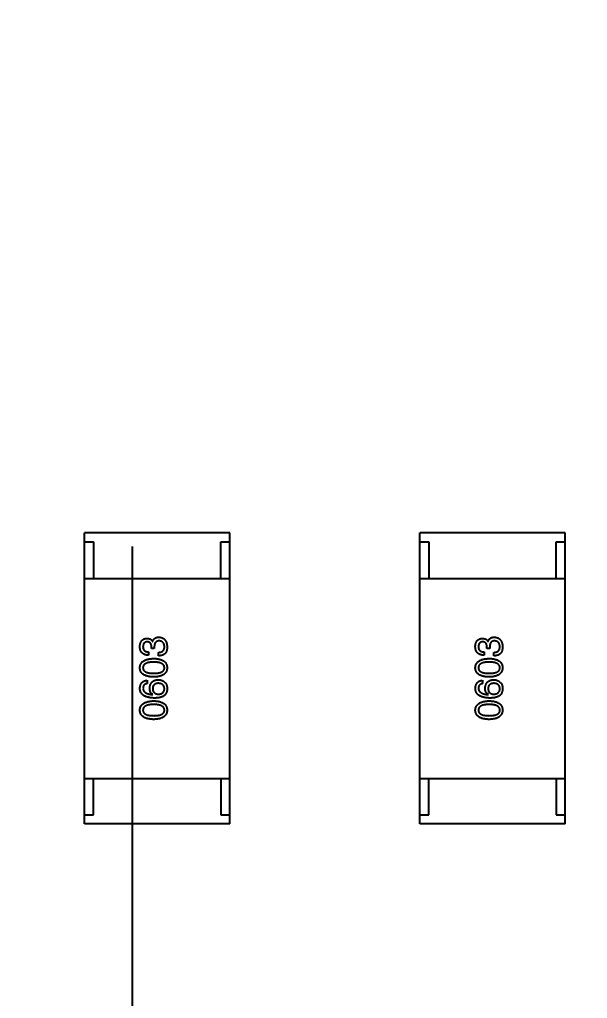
# Model space of a CAD drawing. Header units: millimetres. Extents: x 104 to 312, y 235 to 317.
# Drawn here: x 274.24 to 277.37, y 278.83 to 284.22 of the extents above; entities that cross this region are included whole.
import ezdxf

# ---------------------------------------------------------------- set-up
doc = ezdxf.new("R2010")
doc.units = ezdxf.units.MM
doc.header["$LTSCALE"] = 0.5
doc.header["$PDMODE"] = 3
doc.header["$PDSIZE"] = 0.3125
doc.linetypes.add('CENTER', pattern=[50.8, 31.75, -6.35, 6.35, -6.35])
doc.layers.get('0').update_dxf_attribs({"linetype": 'CONTINUOUS'})
doc.layers.get('Defpoints').update_dxf_attribs({"linetype": 'CONTINUOUS'})
doc.layers.add('dim', color=6, linetype='CONTINUOUS', lineweight=9)
doc.styles.add('Verdana', font='verdana.ttf', dxfattribs={"height": 2})
doc.dimstyles.new('aaaaaaaa 3.0', dxfattribs={"dimtxt": 2, "dimasz": 1.5, "dimexe": 1.25, "dimexo": 0.625, "dimtad": 1, "dimzin": 9, "dimdsep": 46, "dimtxsty": 'Verdana', "dimcen": 0, "dimadec": 1, "dimazin": 2, "dimtfac": 1, "dimtofl": 0, "dimtmove": 0, "dimatfit": 3, "dimfxl": 1, "dimlwd": 25, "dimlwe": 25, "dimarcsym": 0})

# ---------------------------------------------------------------- blocks, each defined once
blk = doc.blocks.new('*D35')
at = {"layer": 'Defpoints', "color": 0}
for p in [(274.8621, 292.0917), (302.3617, 271.0916), (310.9046, 271.0916)]:
    blk.add_point(p, dxfattribs=at)
at = {"layer": 'dim', "color": 0, "lineweight": 25}
for p, q in [((275.4871, 292.0917), (312.1546, 292.0917)), ((310.9046, 290.5917), (310.9046, 272.5916)), ((302.9867, 271.0916), (312.1546, 271.0916))]:
    blk.add_line(p, q, dxfattribs=at)
at = {"layer": 'dim', "color": 0}
for points in [[(311.1546, 290.5917), (310.6546, 290.5917), (310.9046, 292.0917)], [(310.6546, 272.5916), (311.1546, 272.5916), (310.9046, 271.0916)]]:
    blk.add_solid(points, dxfattribs=at)
at = {"layer": 'dim', "color": 0, "insert": (309.2587, 281.5916), "char_height": 2, "attachment_point": 5, "rotation": 90, "style": 'Verdana'}
blk.add_mtext('21', dxfattribs=at)

msp = doc.modelspace()

# ---------------------------------------------------------------- linework, layer by layer
at = {"color": 1, "linetype": 'CENTER'}
msp.add_line((274.8618, 300.3678), (274.8618, 241.8153), dxfattribs=at)
at = {"linetype": 'Continuous'}
for p, q in [((274.5999, 279.7926), (274.5999, 281.3926)), ((275.3999, 281.3926), (274.5999, 281.3926)), ((275.3999, 279.7926), (275.3999, 281.3926)), ((276.4457, 279.7926), (276.4457, 281.3926)), ((277.2457, 281.3926), (276.4457, 281.3926)), ((277.2457, 279.7926), (277.2457, 281.3926)), ((274.5999, 281.3426), (274.6499, 281.3426)), ((274.6499, 281.3426), (274.6499, 281.1426)), ((275.3499, 281.1426), (275.3499, 281.3426)), ((275.3499, 281.3426), (275.3999, 281.3426)), ((276.4457, 281.3426), (276.4957, 281.3426)), ((276.4957, 281.3426), (276.4957, 281.1426)), ((277.1957, 281.1426), (277.1957, 281.3426)), ((277.1957, 281.3426), (277.2457, 281.3426)), ((274.5999, 281.1426), (275.3999, 281.1426)), ((276.4457, 281.1426), (277.2457, 281.1426)), ((274.9744, 280.7944), (274.9752, 280.7944)), ((276.8202, 280.7944), (276.821, 280.7944)), ((274.953, 280.7379), (274.953, 280.7199)), ((274.9686, 280.7559), (274.9686, 280.7658)), ((274.9842, 280.7559), (274.9686, 280.7559)), ((274.9842, 280.7649), (274.9842, 280.7559)), ((275.0071, 280.7166), (275.0071, 280.7354)), ((276.7989, 280.7379), (276.7989, 280.7199)), ((276.8145, 280.7559), (276.8145, 280.7658)), ((276.83, 280.7559), (276.8145, 280.7559)), ((276.83, 280.7649), (276.83, 280.7559)), ((276.853, 280.7166), (276.853, 280.7354)), ((274.944, 280.5818), (274.944, 280.5638)), ((276.7899, 280.5818), (276.7899, 280.5638)), ((274.976, 280.5031), (274.9768, 280.5039)), ((276.8219, 280.5031), (276.8227, 280.5039)), ((274.5999, 280.0426), (275.3999, 280.0426)), ((274.6499, 279.8426), (274.6499, 280.0426)), ((275.3499, 280.0426), (275.3499, 279.8426)), ((276.4457, 280.0426), (277.2457, 280.0426)), ((276.4957, 279.8426), (276.4957, 280.0426)), ((277.1957, 280.0426), (277.1957, 279.8426)), ((274.5999, 279.8426), (274.6499, 279.8426)), ((275.3499, 279.8426), (275.3999, 279.8426)), ((276.4457, 279.8426), (276.4957, 279.8426)), ((277.1957, 279.8426), (277.2457, 279.8426)), ((275.3999, 279.7926), (274.5999, 279.7926)), ((277.2457, 279.7926), (276.4457, 279.7926))]:
    msp.add_line(p, q, dxfattribs=at)
msp.add_circle((274.8618, 271.1524), 27.5, dxfattribs=at)
at = {"color": 1, "linetype": 'CENTER'}
msp.add_circle((274.8621, 271.0916), 21.0001, dxfattribs=at)
at = {"linetype": 'Continuous'}
msp.add_arc((274.8618, 271.1524), 24.842, 307.50561, 229.18658, dxfattribs=at)
for points, knots in [([(274.9047, 280.7674), (274.9048, 280.7691), (274.9049, 280.7725), (274.9056, 280.7773), (274.9064, 280.7819), (274.9077, 280.7861), (274.9091, 280.7901), (274.9108, 280.7937), (274.9128, 280.797), (274.9151, 280.8), (274.9176, 280.8027), (274.9205, 280.805), (274.9236, 280.8071), (274.927, 280.8088), (274.9306, 280.8102), (274.9346, 280.8113), (274.9388, 280.8121), (274.9417, 280.8124), (274.9432, 280.8125)], [0, 0, 0, 0, 0.077845, 0.151584, 0.221397, 0.287366, 0.350104, 0.410398, 0.467998, 0.524388, 0.579979, 0.635152, 0.690917, 0.747936, 0.806661, 0.867861, 0.932479, 1, 1, 1, 1]), ([(274.9448, 280.7936), (274.944, 280.7935), (274.9422, 280.7934), (274.9397, 280.7929), (274.9373, 280.7922), (274.9351, 280.7914), (274.9331, 280.7903), (274.9312, 280.7891), (274.9295, 280.7877), (274.928, 280.7861), (274.9266, 280.7843), (274.9255, 280.7823), (274.9244, 280.7801), (274.9236, 280.7778), (274.9229, 280.7752), (274.9224, 280.7725), (274.922, 280.7696), (274.9219, 280.7676), (274.9219, 280.7666)], [0, 0, 0, 0, 0.067655, 0.132224, 0.194132, 0.253145, 0.309858, 0.366002, 0.421361, 0.47702, 0.532632, 0.590536, 0.65067, 0.713258, 0.779588, 0.848803, 0.921949, 1, 1, 1, 1]), ([(274.9432, 280.8125), (274.945, 280.8124), (274.9486, 280.8123), (274.9537, 280.8115), (274.9583, 280.8101), (274.9625, 280.8081), (274.9662, 280.8055), (274.9695, 280.8024), (274.9722, 280.7987), (274.9736, 280.7959), (274.9744, 280.7944)], [0, 0, 0, 0, 0.143686, 0.277942, 0.40333, 0.521785, 0.638573, 0.755208, 0.874773, 1, 1, 1, 1]), ([(274.9686, 280.7658), (274.9686, 280.7668), (274.9685, 280.769), (274.9681, 280.7721), (274.9676, 280.7749), (274.9669, 280.7776), (274.966, 280.7801), (274.9649, 280.7823), (274.9637, 280.7844), (274.9623, 280.7863), (274.9607, 280.7879), (274.9589, 280.7893), (274.957, 280.7906), (274.9549, 280.7916), (274.9527, 280.7925), (274.9502, 280.7931), (274.9476, 280.7935), (274.9458, 280.7936), (274.9448, 280.7936)], [0, 0, 0, 0, 0.079415, 0.154091, 0.22508, 0.29186, 0.355026, 0.415127, 0.472418, 0.528511, 0.583551, 0.638361, 0.693547, 0.750023, 0.807857, 0.868401, 0.932259, 1, 1, 1, 1]), ([(274.9752, 280.7944), (274.9755, 280.7954), (274.9761, 280.7974), (274.9772, 280.8002), (274.9786, 280.8028), (274.98, 280.8052), (274.9816, 280.8074), (274.9833, 280.8095), (274.9852, 280.8113), (274.9872, 280.8129), (274.9894, 280.8144), (274.9918, 280.8156), (274.9942, 280.8167), (274.9969, 280.8175), (274.9996, 280.8182), (275.0026, 280.8187), (275.0056, 280.819), (275.0077, 280.819), (275.0088, 280.819)], [0, 0, 0, 0, 0.069445, 0.136039, 0.200011, 0.261745, 0.322328, 0.381403, 0.438864, 0.496655, 0.554398, 0.612391, 0.672266, 0.733005, 0.79604, 0.861293, 0.928785, 1, 1, 1, 1]), ([(275.0112, 280.7985), (275.0101, 280.7985), (275.008, 280.7985), (275.0049, 280.7981), (275.0021, 280.7974), (274.9994, 280.7965), (274.997, 280.7953), (274.9947, 280.7939), (274.9927, 280.7921), (274.9909, 280.7902), (274.9893, 280.7879), (274.9879, 280.7854), (274.9868, 280.7826), (274.9858, 280.7796), (274.9851, 280.7763), (274.9846, 280.7727), (274.9842, 280.7689), (274.9842, 280.7663), (274.9842, 280.7649)], [0, 0, 0, 0, 0.066518, 0.129194, 0.188613, 0.245254, 0.300032, 0.353805, 0.407079, 0.461108, 0.516272, 0.574141, 0.634837, 0.699275, 0.767504, 0.840272, 0.917505, 1, 1, 1, 1]), ([(275.0088, 280.819), (275.0106, 280.8189), (275.0141, 280.8187), (275.0191, 280.8178), (275.0238, 280.8165), (275.0282, 280.8149), (275.0323, 280.8129), (275.036, 280.8105), (275.0394, 280.8077), (275.0425, 280.8045), (275.0452, 280.801), (275.0475, 280.797), (275.0496, 280.7928), (275.0513, 280.7881), (275.0526, 280.783), (275.0537, 280.7776), (275.0544, 280.7718), (275.0546, 280.7678), (275.0547, 280.7658)], [0, 0, 0, 0, 0.068236, 0.132937, 0.194125, 0.253174, 0.310181, 0.365986, 0.421096, 0.476216, 0.532352, 0.590232, 0.649824, 0.71274, 0.778406, 0.848058, 0.921922, 1, 1, 1, 1]), ([(275.0399, 280.7666), (275.0398, 280.7678), (275.0397, 280.7702), (275.0392, 280.7736), (275.0385, 280.7769), (275.0376, 280.7799), (275.0365, 280.7827), (275.0352, 280.7853), (275.0337, 280.7876), (275.032, 280.7898), (275.0301, 280.7916), (275.028, 280.7934), (275.0257, 280.7948), (275.0232, 280.796), (275.0205, 280.797), (275.0176, 280.7977), (275.0145, 280.7983), (275.0123, 280.7985), (275.0112, 280.7985)], [0, 0, 0, 0, 0.076694, 0.149502, 0.218019, 0.283183, 0.345589, 0.405199, 0.462852, 0.519478, 0.575313, 0.630559, 0.687006, 0.744638, 0.804006, 0.866059, 0.931486, 1, 1, 1, 1]), ([(276.7505, 280.7674), (276.7506, 280.7691), (276.7508, 280.7725), (276.7515, 280.7773), (276.7523, 280.7819), (276.7535, 280.7861), (276.7549, 280.7901), (276.7567, 280.7937), (276.7586, 280.797), (276.7609, 280.8), (276.7635, 280.8027), (276.7663, 280.805), (276.7694, 280.8071), (276.7728, 280.8088), (276.7765, 280.8102), (276.7804, 280.8113), (276.7847, 280.8121), (276.7876, 280.8124), (276.7891, 280.8125)], [0, 0, 0, 0, 0.077845, 0.151584, 0.221397, 0.287366, 0.350104, 0.410398, 0.467998, 0.524388, 0.579979, 0.635152, 0.690917, 0.747936, 0.806661, 0.867861, 0.932479, 1, 1, 1, 1]), ([(276.7907, 280.7936), (276.7898, 280.7935), (276.7881, 280.7934), (276.7855, 280.7929), (276.7832, 280.7922), (276.781, 280.7914), (276.7789, 280.7903), (276.7771, 280.7891), (276.7754, 280.7877), (276.7739, 280.7861), (276.7725, 280.7843), (276.7713, 280.7823), (276.7703, 280.7801), (276.7694, 280.7778), (276.7688, 280.7752), (276.7683, 280.7725), (276.7679, 280.7696), (276.7678, 280.7676), (276.7678, 280.7666)], [0, 0, 0, 0, 0.067655, 0.132224, 0.194132, 0.253145, 0.309858, 0.366002, 0.421361, 0.47702, 0.532632, 0.590536, 0.65067, 0.713258, 0.779588, 0.848803, 0.921949, 1, 1, 1, 1]), ([(276.7891, 280.8125), (276.7909, 280.8124), (276.7944, 280.8123), (276.7995, 280.8115), (276.8042, 280.8101), (276.8084, 280.8081), (276.8121, 280.8055), (276.8153, 280.8024), (276.8181, 280.7987), (276.8195, 280.7959), (276.8202, 280.7944)], [0, 0, 0, 0, 0.143686, 0.277942, 0.40333, 0.521785, 0.638573, 0.755208, 0.874773, 1, 1, 1, 1]), ([(276.8145, 280.7658), (276.8144, 280.7668), (276.8143, 280.769), (276.814, 280.7721), (276.8134, 280.7749), (276.8127, 280.7776), (276.8119, 280.7801), (276.8108, 280.7823), (276.8096, 280.7844), (276.8082, 280.7863), (276.8066, 280.7879), (276.8048, 280.7893), (276.8029, 280.7906), (276.8008, 280.7916), (276.7985, 280.7925), (276.7961, 280.7931), (276.7934, 280.7935), (276.7916, 280.7936), (276.7907, 280.7936)], [0, 0, 0, 0, 0.079415, 0.154091, 0.22508, 0.29186, 0.355026, 0.415127, 0.472418, 0.528511, 0.583551, 0.638361, 0.693547, 0.750023, 0.807857, 0.868401, 0.932259, 1, 1, 1, 1]), ([(276.821, 280.7944), (276.8214, 280.7954), (276.822, 280.7974), (276.8231, 280.8002), (276.8244, 280.8028), (276.8258, 280.8052), (276.8275, 280.8074), (276.8292, 280.8095), (276.8311, 280.8113), (276.8331, 280.8129), (276.8353, 280.8144), (276.8376, 280.8156), (276.8401, 280.8167), (276.8427, 280.8175), (276.8455, 280.8182), (276.8484, 280.8187), (276.8515, 280.819), (276.8536, 280.819), (276.8546, 280.819)], [0, 0, 0, 0, 0.069445, 0.136039, 0.200011, 0.261745, 0.322328, 0.381403, 0.438864, 0.496655, 0.554398, 0.612391, 0.672266, 0.733005, 0.79604, 0.861293, 0.928785, 1, 1, 1, 1]), ([(276.8571, 280.7985), (276.856, 280.7985), (276.8539, 280.7985), (276.8508, 280.7981), (276.8479, 280.7974), (276.8453, 280.7965), (276.8428, 280.7953), (276.8406, 280.7939), (276.8386, 280.7921), (276.8368, 280.7902), (276.8352, 280.7879), (276.8338, 280.7854), (276.8326, 280.7826), (276.8317, 280.7796), (276.8309, 280.7763), (276.8304, 280.7727), (276.8301, 280.7689), (276.8301, 280.7663), (276.83, 280.7649)], [0, 0, 0, 0, 0.066518, 0.129194, 0.188613, 0.245254, 0.300032, 0.353805, 0.407079, 0.461108, 0.516272, 0.574141, 0.634837, 0.699275, 0.767504, 0.840272, 0.917505, 1, 1, 1, 1]), ([(276.8546, 280.819), (276.8564, 280.8189), (276.8599, 280.8187), (276.865, 280.8178), (276.8697, 280.8165), (276.8741, 280.8149), (276.8782, 280.8129), (276.8819, 280.8105), (276.8853, 280.8077), (276.8883, 280.8045), (276.891, 280.801), (276.8934, 280.797), (276.8955, 280.7928), (276.8971, 280.7881), (276.8985, 280.783), (276.8996, 280.7776), (276.9003, 280.7718), (276.9004, 280.7678), (276.9005, 280.7658)], [0, 0, 0, 0, 0.068236, 0.132937, 0.194125, 0.253174, 0.310181, 0.365986, 0.421096, 0.476216, 0.532352, 0.590232, 0.649824, 0.71274, 0.778406, 0.848058, 0.921922, 1, 1, 1, 1]), ([(276.8858, 280.7666), (276.8857, 280.7678), (276.8855, 280.7702), (276.885, 280.7736), (276.8843, 280.7769), (276.8834, 280.7799), (276.8824, 280.7827), (276.881, 280.7853), (276.8796, 280.7876), (276.8779, 280.7898), (276.8759, 280.7916), (276.8738, 280.7934), (276.8715, 280.7948), (276.869, 280.796), (276.8663, 280.797), (276.8634, 280.7977), (276.8603, 280.7983), (276.8582, 280.7985), (276.8571, 280.7985)], [0, 0, 0, 0, 0.076694, 0.149502, 0.218019, 0.283183, 0.345589, 0.405199, 0.462852, 0.519478, 0.575313, 0.630559, 0.687006, 0.744638, 0.804006, 0.866059, 0.931486, 1, 1, 1, 1]), ([(274.953, 280.7199), (274.9511, 280.7199), (274.9474, 280.72), (274.942, 280.7207), (274.9369, 280.7217), (274.9322, 280.723), (274.9279, 280.7248), (274.924, 280.7268), (274.9203, 280.7293), (274.9171, 280.7321), (274.9143, 280.7353), (274.9118, 280.7388), (274.9097, 280.7427), (274.9079, 280.747), (274.9065, 280.7515), (274.9056, 280.7565), (274.9049, 280.7618), (274.9047, 280.7655), (274.9047, 280.7674)], [0, 0, 0, 0, 0.074804, 0.144899, 0.211458, 0.274554, 0.334363, 0.392059, 0.448123, 0.503024, 0.558154, 0.613471, 0.670844, 0.729926, 0.792003, 0.857405, 0.926768, 1, 1, 1, 1]), ([(274.9219, 280.7666), (274.9219, 280.7655), (274.922, 280.7633), (274.9223, 280.7601), (274.9229, 280.7571), (274.9238, 280.7544), (274.9249, 280.7518), (274.9262, 280.7495), (274.9278, 280.7473), (274.9297, 280.7454), (274.9317, 280.7437), (274.9341, 280.7423), (274.9366, 280.741), (274.9395, 280.7399), (274.9425, 280.7391), (274.9458, 280.7385), (274.9493, 280.738), (274.9518, 280.7379), (274.953, 280.7379)], [0, 0, 0, 0, 0.069877, 0.136363, 0.198671, 0.257968, 0.315462, 0.370709, 0.425568, 0.479847, 0.535753, 0.592303, 0.651386, 0.713311, 0.778642, 0.84836, 0.921866, 1, 1, 1, 1]), ([(275.0071, 280.7354), (275.0085, 280.7355), (275.011, 280.7356), (275.0148, 280.7361), (275.0182, 280.7367), (275.0214, 280.7376), (275.0244, 280.7388), (275.0271, 280.7401), (275.0296, 280.7418), (275.0318, 280.7436), (275.0337, 280.7457), (275.0354, 280.748), (275.0368, 280.7505), (275.0379, 280.7533), (275.0388, 280.7563), (275.0395, 280.7595), (275.0399, 280.763), (275.0399, 280.7653), (275.0399, 280.7666)], [0, 0, 0, 0, 0.07723, 0.149593, 0.217944, 0.282232, 0.34411, 0.402297, 0.458791, 0.513966, 0.568538, 0.623291, 0.679957, 0.737243, 0.798142, 0.86118, 0.928728, 1, 1, 1, 1]), ([(275.0498, 280.7387), (275.0493, 280.7378), (275.0485, 280.7361), (275.047, 280.7337), (275.0453, 280.7314), (275.0434, 280.7293), (275.0414, 280.7273), (275.0392, 280.7255), (275.0368, 280.7239), (275.0342, 280.7225), (275.0314, 280.7212), (275.0285, 280.72), (275.0254, 280.7191), (275.0221, 280.7182), (275.0186, 280.7176), (275.0149, 280.717), (275.0111, 280.7167), (275.0085, 280.7166), (275.0071, 280.7166)], [0, 0, 0, 0, 0.056906, 0.113264, 0.168825, 0.223843, 0.279195, 0.335267, 0.392098, 0.450414, 0.51054, 0.572219, 0.636652, 0.703156, 0.773102, 0.845505, 0.921063, 1, 1, 1, 1]), ([(275.0547, 280.7658), (275.0547, 280.7644), (275.0546, 280.7616), (275.0544, 280.7577), (275.054, 280.754), (275.0535, 280.7505), (275.0528, 280.7472), (275.052, 280.7441), (275.051, 280.7413), (275.0502, 280.7396), (275.0498, 280.7387)], [0, 0, 0, 0, 0.15115, 0.29371, 0.429149, 0.55661, 0.677302, 0.791017, 0.898045, 1, 1, 1, 1]), ([(276.7989, 280.7199), (276.797, 280.7199), (276.7932, 280.72), (276.7878, 280.7207), (276.7828, 280.7217), (276.7781, 280.723), (276.7738, 280.7248), (276.7698, 280.7268), (276.7662, 280.7293), (276.763, 280.7321), (276.7601, 280.7353), (276.7576, 280.7388), (276.7555, 280.7427), (276.7538, 280.747), (276.7524, 280.7515), (276.7514, 280.7565), (276.7507, 280.7618), (276.7506, 280.7655), (276.7505, 280.7674)], [0, 0, 0, 0, 0.074804, 0.144899, 0.211458, 0.274554, 0.334363, 0.392059, 0.448123, 0.503024, 0.558154, 0.613471, 0.670844, 0.729926, 0.792003, 0.857405, 0.926768, 1, 1, 1, 1]), ([(276.7678, 280.7666), (276.7678, 280.7655), (276.7678, 280.7633), (276.7682, 280.7601), (276.7688, 280.7571), (276.7696, 280.7544), (276.7707, 280.7518), (276.7721, 280.7495), (276.7736, 280.7473), (276.7755, 280.7454), (276.7776, 280.7437), (276.7799, 280.7423), (276.7825, 280.741), (276.7853, 280.7399), (276.7884, 280.7391), (276.7917, 280.7385), (276.7952, 280.738), (276.7976, 280.7379), (276.7989, 280.7379)], [0, 0, 0, 0, 0.069877, 0.136363, 0.198671, 0.257968, 0.315462, 0.370709, 0.425568, 0.479847, 0.535753, 0.592303, 0.651386, 0.713311, 0.778642, 0.84836, 0.921866, 1, 1, 1, 1]), ([(276.853, 280.7354), (276.8543, 280.7355), (276.8569, 280.7356), (276.8606, 280.7361), (276.8641, 280.7367), (276.8673, 280.7376), (276.8703, 280.7388), (276.873, 280.7401), (276.8754, 280.7418), (276.8776, 280.7436), (276.8795, 280.7457), (276.8812, 280.748), (276.8827, 280.7505), (276.8838, 280.7533), (276.8847, 280.7563), (276.8853, 280.7595), (276.8857, 280.763), (276.8858, 280.7653), (276.8858, 280.7666)], [0, 0, 0, 0, 0.07723, 0.149593, 0.217944, 0.282232, 0.34411, 0.402297, 0.458791, 0.513966, 0.568538, 0.623291, 0.679957, 0.737243, 0.798142, 0.86118, 0.928728, 1, 1, 1, 1]), ([(276.8956, 280.7387), (276.8952, 280.7378), (276.8944, 280.7361), (276.8928, 280.7337), (276.8912, 280.7314), (276.8893, 280.7293), (276.8873, 280.7273), (276.885, 280.7255), (276.8826, 280.7239), (276.88, 280.7225), (276.8773, 280.7212), (276.8743, 280.72), (276.8712, 280.7191), (276.8679, 280.7182), (276.8644, 280.7176), (276.8608, 280.717), (276.857, 280.7167), (276.8543, 280.7166), (276.853, 280.7166)], [0, 0, 0, 0, 0.056906, 0.113264, 0.168825, 0.223843, 0.279195, 0.335267, 0.392098, 0.450414, 0.51054, 0.572219, 0.636652, 0.703156, 0.773102, 0.845505, 0.921063, 1, 1, 1, 1]), ([(276.9005, 280.7658), (276.9005, 280.7644), (276.9005, 280.7616), (276.9003, 280.7577), (276.8999, 280.754), (276.8993, 280.7505), (276.8987, 280.7472), (276.8978, 280.7441), (276.8968, 280.7413), (276.896, 280.7396), (276.8956, 280.7387)], [0, 0, 0, 0, 0.15115, 0.29371, 0.429149, 0.55661, 0.677302, 0.791017, 0.898045, 1, 1, 1, 1]), ([(274.9047, 280.6508), (274.9048, 280.6528), (274.905, 280.6566), (274.9061, 280.6622), (274.9078, 280.6673), (274.9099, 280.6722), (274.9127, 280.6766), (274.9161, 280.6807), (274.9201, 280.6845), (274.9246, 280.6878), (274.9297, 280.6909), (274.9353, 280.6935), (274.9415, 280.6958), (274.9483, 280.6977), (274.9557, 280.6992), (274.9636, 280.7004), (274.972, 280.7012), (274.9779, 280.7015), (274.9809, 280.7016)], [0, 0, 0, 0, 0.057415, 0.112361, 0.16496, 0.216437, 0.267441, 0.318839, 0.371478, 0.426325, 0.483626, 0.544235, 0.608673, 0.677374, 0.750405, 0.828394, 0.911525, 1, 1, 1, 1]), ([(274.9809, 280.682), (274.9785, 280.6819), (274.9739, 280.6819), (274.9672, 280.6815), (274.961, 280.6809), (274.9552, 280.6801), (274.9499, 280.679), (274.945, 280.6777), (274.9406, 280.6761), (274.9367, 280.6743), (274.9332, 280.6722), (274.9302, 280.6699), (274.9276, 280.6673), (274.9255, 280.6645), (274.9239, 280.6614), (274.9227, 280.6581), (274.922, 280.6545), (274.9219, 280.6521), (274.9219, 280.6508)], [0, 0, 0, 0, 0.095719, 0.185854, 0.269738, 0.347952, 0.420315, 0.487894, 0.550245, 0.608186, 0.662454, 0.713283, 0.761375, 0.808209, 0.854301, 0.901312, 0.949396, 1, 1, 1, 1]), ([(274.9809, 280.7016), (274.9839, 280.7015), (274.9896, 280.7013), (274.9979, 280.7006), (275.0056, 280.6995), (275.0128, 280.698), (275.0194, 280.6961), (275.0254, 280.6938), (275.0309, 280.6912), (275.0358, 280.6883), (275.0402, 280.6849), (275.044, 280.6811), (275.0472, 280.677), (275.0499, 280.6725), (275.0519, 280.6676), (275.0535, 280.6623), (275.0544, 280.6567), (275.0546, 280.6528), (275.0547, 280.6508)], [0, 0, 0, 0, 0.08769, 0.170218, 0.24749, 0.319818, 0.387758, 0.451391, 0.511445, 0.568185, 0.622681, 0.67526, 0.726746, 0.778428, 0.830764, 0.884397, 0.940866, 1, 1, 1, 1]), ([(275.0399, 280.6508), (275.0398, 280.6521), (275.0397, 280.6545), (275.0389, 280.6581), (275.0377, 280.6614), (275.036, 280.6645), (275.0339, 280.6673), (275.0313, 280.6699), (275.0282, 280.6722), (275.0247, 280.6743), (275.0208, 280.6761), (275.0164, 280.6777), (275.0116, 280.679), (275.0063, 280.6801), (275.0006, 280.6809), (274.9944, 280.6815), (274.9878, 280.6819), (274.9833, 280.6819), (274.9809, 280.682)], [0, 0, 0, 0, 0.050879, 0.099377, 0.146973, 0.193618, 0.240619, 0.289461, 0.34047, 0.395283, 0.453059, 0.515633, 0.582666, 0.655287, 0.732971, 0.815933, 0.905166, 1, 1, 1, 1]), ([(276.7505, 280.6508), (276.7507, 280.6528), (276.7509, 280.6566), (276.752, 280.6622), (276.7536, 280.6673), (276.7558, 280.6722), (276.7586, 280.6766), (276.762, 280.6807), (276.7659, 280.6845), (276.7704, 280.6878), (276.7755, 280.6909), (276.7812, 280.6935), (276.7874, 280.6958), (276.7942, 280.6977), (276.8015, 280.6992), (276.8094, 280.7004), (276.8179, 280.7012), (276.8238, 280.7015), (276.8268, 280.7016)], [0, 0, 0, 0, 0.057415, 0.112361, 0.16496, 0.216437, 0.267441, 0.318839, 0.371478, 0.426325, 0.483626, 0.544235, 0.608673, 0.677374, 0.750405, 0.828394, 0.911525, 1, 1, 1, 1]), ([(276.8268, 280.682), (276.8244, 280.6819), (276.8198, 280.6819), (276.8131, 280.6815), (276.8068, 280.6809), (276.8011, 280.6801), (276.7958, 280.679), (276.7909, 280.6777), (276.7865, 280.6761), (276.7825, 280.6743), (276.7791, 280.6722), (276.776, 280.6699), (276.7735, 280.6673), (276.7714, 280.6645), (276.7697, 280.6614), (276.7686, 280.6581), (276.7679, 280.6545), (276.7678, 280.6521), (276.7678, 280.6508)], [0, 0, 0, 0, 0.095719, 0.185854, 0.269738, 0.347952, 0.420315, 0.487894, 0.550245, 0.608186, 0.662454, 0.713283, 0.761375, 0.808209, 0.854301, 0.901312, 0.949396, 1, 1, 1, 1]), ([(276.8268, 280.7016), (276.8297, 280.7015), (276.8354, 280.7013), (276.8437, 280.7006), (276.8515, 280.6995), (276.8586, 280.698), (276.8652, 280.6961), (276.8713, 280.6938), (276.8767, 280.6912), (276.8817, 280.6883), (276.8861, 280.6849), (276.8899, 280.6811), (276.8931, 280.677), (276.8957, 280.6725), (276.8978, 280.6676), (276.8993, 280.6623), (276.9003, 280.6567), (276.9004, 280.6528), (276.9005, 280.6508)], [0, 0, 0, 0, 0.08769, 0.170218, 0.24749, 0.319818, 0.387758, 0.451391, 0.511445, 0.568185, 0.622681, 0.67526, 0.726746, 0.778428, 0.830764, 0.884397, 0.940866, 1, 1, 1, 1]), ([(276.8858, 280.6508), (276.8857, 280.6521), (276.8856, 280.6545), (276.8848, 280.6581), (276.8835, 280.6614), (276.8818, 280.6645), (276.8797, 280.6673), (276.8771, 280.6699), (276.8741, 280.6722), (276.8706, 280.6743), (276.8666, 280.6761), (276.8623, 280.6777), (276.8574, 280.679), (276.8522, 280.6801), (276.8464, 280.6809), (276.8403, 280.6815), (276.8337, 280.6819), (276.8291, 280.6819), (276.8268, 280.682)], [0, 0, 0, 0, 0.050879, 0.099377, 0.146973, 0.193618, 0.240619, 0.289461, 0.34047, 0.395283, 0.453059, 0.515633, 0.582666, 0.655287, 0.732971, 0.815933, 0.905166, 1, 1, 1, 1]), ([(274.9809, 280.6), (274.9779, 280.6001), (274.972, 280.6003), (274.9634, 280.6011), (274.9554, 280.6022), (274.948, 280.6037), (274.9412, 280.6055), (274.9349, 280.6078), (274.9293, 280.6104), (274.9242, 280.6134), (274.9197, 280.6167), (274.9157, 280.6205), (274.9124, 280.6246), (274.9096, 280.6292), (274.9075, 280.6341), (274.9059, 280.6393), (274.9049, 280.6449), (274.9048, 280.6488), (274.9047, 280.6508)], [0, 0, 0, 0, 0.088823, 0.172287, 0.250296, 0.323438, 0.392244, 0.456221, 0.516635, 0.573871, 0.628, 0.680335, 0.731489, 0.782557, 0.834044, 0.886738, 0.942089, 1, 1, 1, 1]), ([(274.9219, 280.6508), (274.9219, 280.6496), (274.922, 280.6472), (274.9227, 280.6437), (274.9239, 280.6405), (274.9255, 280.6375), (274.9276, 280.6347), (274.9302, 280.6322), (274.9332, 280.63), (274.9367, 280.628), (274.9406, 280.6262), (274.945, 280.6246), (274.9499, 280.6234), (274.9552, 280.6223), (274.961, 280.6215), (274.9672, 280.6209), (274.9739, 280.6206), (274.9785, 280.6205), (274.9809, 280.6205)], [0, 0, 0, 0, 0.049764, 0.097007, 0.143217, 0.188577, 0.235116, 0.282997, 0.333719, 0.387776, 0.445989, 0.508679, 0.576563, 0.649481, 0.728235, 0.812722, 0.903548, 1, 1, 1, 1]), ([(274.9809, 280.6205), (274.9833, 280.6205), (274.9879, 280.6206), (274.9946, 280.6209), (275.0008, 280.6215), (275.0066, 280.6223), (275.0119, 280.6234), (275.0168, 280.6246), (275.0212, 280.6262), (275.0251, 280.628), (275.0286, 280.63), (275.0316, 280.6322), (275.0342, 280.6347), (275.0363, 280.6375), (275.038, 280.6405), (275.0391, 280.6437), (275.0398, 280.6472), (275.0399, 280.6496), (275.0399, 280.6508)], [0, 0, 0, 0, 0.096457, 0.187288, 0.27178, 0.350132, 0.423455, 0.491343, 0.554037, 0.612253, 0.666313, 0.717038, 0.764921, 0.811214, 0.856775, 0.902988, 0.950234, 1, 1, 1, 1]), ([(275.0547, 280.6508), (275.0546, 280.6488), (275.0544, 280.6449), (275.0535, 280.6393), (275.0519, 280.6341), (275.0499, 280.6292), (275.0472, 280.6247), (275.044, 280.6205), (275.0402, 280.6167), (275.0358, 280.6134), (275.0309, 280.6104), (275.0254, 280.6078), (275.0194, 280.6055), (275.0128, 280.6037), (275.0056, 280.6022), (274.9979, 280.6011), (274.9896, 280.6003), (274.9839, 280.6001), (274.9809, 280.6)], [0, 0, 0, 0, 0.059135, 0.115606, 0.169241, 0.221578, 0.273261, 0.324749, 0.377329, 0.431642, 0.488541, 0.548597, 0.612232, 0.680174, 0.752504, 0.829777, 0.912307, 1, 1, 1, 1]), ([(276.8268, 280.6), (276.8237, 280.6001), (276.8178, 280.6003), (276.8092, 280.6011), (276.8013, 280.6022), (276.7939, 280.6037), (276.787, 280.6055), (276.7808, 280.6078), (276.7751, 280.6104), (276.77, 280.6134), (276.7655, 280.6167), (276.7616, 280.6205), (276.7582, 280.6246), (276.7555, 280.6292), (276.7534, 280.6341), (276.7518, 280.6393), (276.7508, 280.6449), (276.7506, 280.6488), (276.7505, 280.6508)], [0, 0, 0, 0, 0.088823, 0.172287, 0.250296, 0.323438, 0.392244, 0.456221, 0.516635, 0.573871, 0.628, 0.680335, 0.731489, 0.782557, 0.834044, 0.886738, 0.942089, 1, 1, 1, 1]), ([(276.7678, 280.6508), (276.7678, 280.6496), (276.7679, 280.6472), (276.7686, 280.6437), (276.7697, 280.6405), (276.7714, 280.6375), (276.7735, 280.6347), (276.776, 280.6322), (276.7791, 280.63), (276.7826, 280.628), (276.7865, 280.6262), (276.7909, 280.6246), (276.7958, 280.6234), (276.8011, 280.6223), (276.8068, 280.6215), (276.8131, 280.6209), (276.8198, 280.6206), (276.8244, 280.6205), (276.8268, 280.6205)], [0, 0, 0, 0, 0.049764, 0.097007, 0.143217, 0.188577, 0.235116, 0.282997, 0.333719, 0.387776, 0.445989, 0.508679, 0.576563, 0.649481, 0.728235, 0.812722, 0.903548, 1, 1, 1, 1]), ([(276.8268, 280.6205), (276.8291, 280.6205), (276.8338, 280.6206), (276.8405, 280.6209), (276.8467, 280.6215), (276.8525, 280.6223), (276.8578, 280.6234), (276.8626, 280.6246), (276.867, 280.6262), (276.871, 280.628), (276.8745, 280.63), (276.8775, 280.6322), (276.8801, 280.6347), (276.8821, 280.6375), (276.8838, 280.6405), (276.885, 280.6437), (276.8856, 280.6472), (276.8857, 280.6496), (276.8858, 280.6508)], [0, 0, 0, 0, 0.096457, 0.187288, 0.27178, 0.350132, 0.423455, 0.491343, 0.554037, 0.612253, 0.666313, 0.717038, 0.764921, 0.811214, 0.856775, 0.902988, 0.950234, 1, 1, 1, 1]), ([(276.9005, 280.6508), (276.9004, 280.6488), (276.9003, 280.6449), (276.8993, 280.6393), (276.8978, 280.6341), (276.8957, 280.6292), (276.8931, 280.6247), (276.8899, 280.6205), (276.8861, 280.6167), (276.8817, 280.6134), (276.8768, 280.6104), (276.8713, 280.6078), (276.8652, 280.6055), (276.8586, 280.6037), (276.8515, 280.6022), (276.8437, 280.6011), (276.8354, 280.6003), (276.8297, 280.6001), (276.8268, 280.6)], [0, 0, 0, 0, 0.059135, 0.115606, 0.169241, 0.221578, 0.273261, 0.324749, 0.377329, 0.431642, 0.488541, 0.548597, 0.612232, 0.680174, 0.752504, 0.829777, 0.912307, 1, 1, 1, 1]), ([(274.9047, 280.5383), (274.9048, 280.5399), (274.9051, 280.543), (274.9058, 280.5476), (274.9067, 280.5518), (274.908, 280.5558), (274.9095, 280.5595), (274.9113, 280.5629), (274.9134, 280.566), (274.9157, 280.5689), (274.9183, 280.5715), (274.9212, 280.5738), (274.9243, 280.5758), (274.9277, 280.5776), (274.9314, 280.5791), (274.9354, 280.5803), (274.9396, 280.5812), (274.9425, 280.5816), (274.944, 280.5818)], [0, 0, 0, 0, 0.073784, 0.144317, 0.211047, 0.274818, 0.336501, 0.395724, 0.453465, 0.510016, 0.566585, 0.622844, 0.680328, 0.739335, 0.800408, 0.863904, 0.93053, 1, 1, 1, 1]), ([(274.944, 280.5638), (274.9423, 280.5634), (274.939, 280.5626), (274.9344, 280.5608), (274.9305, 280.5584), (274.9273, 280.5555), (274.9249, 280.5519), (274.9231, 280.5479), (274.922, 280.5433), (274.9219, 280.54), (274.9219, 280.5383)], [0, 0, 0, 0, 0.1439, 0.274233, 0.394478, 0.509388, 0.621911, 0.738504, 0.863414, 1, 1, 1, 1]), ([(274.9588, 280.5383), (274.9589, 280.5402), (274.9593, 280.5437), (274.9602, 280.5489), (274.9613, 280.5537), (274.9629, 280.5581), (274.9647, 280.5623), (274.9668, 280.5661), (274.9693, 280.5695), (274.9721, 280.5726), (274.9751, 280.5754), (274.9786, 280.5778), (274.9823, 280.5799), (274.9863, 280.5816), (274.9907, 280.583), (274.9953, 280.584), (275.0003, 280.5848), (275.0037, 280.585), (275.0055, 280.5851)], [0, 0, 0, 0, 0.074228, 0.144548, 0.211288, 0.274576, 0.335162, 0.393915, 0.450599, 0.506657, 0.562409, 0.618617, 0.676096, 0.735061, 0.79654, 0.860906, 0.928473, 1, 1, 1, 1]), ([(275.0063, 280.5654), (275.0051, 280.5653), (275.0027, 280.5651), (274.9993, 280.5646), (274.996, 280.5639), (274.993, 280.563), (274.9903, 280.5619), (274.9877, 280.5605), (274.9854, 280.559), (274.9833, 280.5572), (274.9815, 280.5553), (274.9799, 280.5531), (274.9785, 280.5507), (274.9774, 280.5482), (274.9765, 280.5454), (274.9758, 280.5424), (274.9753, 280.5392), (274.9752, 280.537), (274.9752, 280.5359)], [0, 0, 0, 0, 0.076288, 0.14871, 0.216387, 0.281386, 0.342528, 0.402111, 0.4591, 0.514852, 0.569974, 0.625644, 0.682226, 0.740156, 0.800362, 0.863471, 0.930116, 1, 1, 1, 1]), ([(275.0055, 280.5851), (275.0073, 280.585), (275.0107, 280.5849), (275.0158, 280.5842), (275.0207, 280.5831), (275.0254, 280.5815), (275.03, 280.5794), (275.0343, 280.5768), (275.0385, 280.5738), (275.0411, 280.5715), (275.0424, 280.5703)], [0, 0, 0, 0, 0.12904, 0.253809, 0.377066, 0.499122, 0.621469, 0.744665, 0.870607, 1, 1, 1, 1]), ([(275.0399, 280.5367), (275.0398, 280.5378), (275.0396, 280.5399), (275.0391, 280.543), (275.0383, 280.5459), (275.0373, 280.5486), (275.036, 280.5511), (275.0345, 280.5534), (275.0327, 280.5555), (275.0307, 280.5574), (275.0285, 280.5592), (275.026, 280.5606), (275.0233, 280.562), (275.0204, 280.563), (275.0172, 280.5639), (275.0138, 280.5646), (275.0101, 280.5651), (275.0076, 280.5653), (275.0063, 280.5654)], [0, 0, 0, 0, 0.066682, 0.130303, 0.190802, 0.248749, 0.30534, 0.361219, 0.415721, 0.471765, 0.528279, 0.586428, 0.64659, 0.710143, 0.776461, 0.846692, 0.921137, 1, 1, 1, 1]), ([(275.0424, 280.5703), (275.0434, 280.5694), (275.0456, 280.5675), (275.0482, 280.564), (275.0504, 280.5601), (275.0521, 280.5557), (275.0535, 280.5508), (275.0543, 280.5454), (275.0548, 280.5396), (275.0547, 280.5355), (275.0547, 280.5334)], [0, 0, 0, 0, 0.105033, 0.21147, 0.321511, 0.438526, 0.563605, 0.698055, 0.843218, 1, 1, 1, 1]), ([(276.7505, 280.5383), (276.7507, 280.5399), (276.7509, 280.543), (276.7516, 280.5476), (276.7526, 280.5518), (276.7538, 280.5558), (276.7553, 280.5595), (276.7571, 280.5629), (276.7592, 280.566), (276.7615, 280.5689), (276.7642, 280.5715), (276.767, 280.5738), (276.7702, 280.5758), (276.7736, 280.5776), (276.7773, 280.5791), (276.7813, 280.5803), (276.7855, 280.5812), (276.7884, 280.5816), (276.7899, 280.5818)], [0, 0, 0, 0, 0.073784, 0.144317, 0.211047, 0.274818, 0.336501, 0.395724, 0.453465, 0.510016, 0.566585, 0.622844, 0.680328, 0.739335, 0.800408, 0.863904, 0.93053, 1, 1, 1, 1]), ([(276.7899, 280.5638), (276.7881, 280.5634), (276.7848, 280.5626), (276.7803, 280.5608), (276.7764, 280.5584), (276.7732, 280.5555), (276.7707, 280.5519), (276.769, 280.5479), (276.7679, 280.5433), (276.7678, 280.54), (276.7678, 280.5383)], [0, 0, 0, 0, 0.1439, 0.274233, 0.394478, 0.509388, 0.621911, 0.738504, 0.863414, 1, 1, 1, 1]), ([(276.8046, 280.5383), (276.8048, 280.5402), (276.8051, 280.5437), (276.806, 280.5489), (276.8072, 280.5537), (276.8087, 280.5581), (276.8105, 280.5623), (276.8126, 280.5661), (276.8151, 280.5695), (276.8179, 280.5726), (276.821, 280.5754), (276.8244, 280.5778), (276.8281, 280.5799), (276.8322, 280.5816), (276.8365, 280.583), (276.8412, 280.584), (276.8462, 280.5848), (276.8496, 280.585), (276.8514, 280.5851)], [0, 0, 0, 0, 0.074228, 0.144548, 0.211288, 0.274576, 0.335162, 0.393915, 0.450599, 0.506657, 0.562409, 0.618617, 0.676096, 0.735061, 0.79654, 0.860906, 0.928473, 1, 1, 1, 1]), ([(276.8522, 280.5654), (276.851, 280.5653), (276.8486, 280.5651), (276.8451, 280.5646), (276.8419, 280.5639), (276.8389, 280.563), (276.8361, 280.5619), (276.8336, 280.5605), (276.8313, 280.559), (276.8292, 280.5572), (276.8274, 280.5553), (276.8257, 280.5531), (276.8244, 280.5507), (276.8232, 280.5482), (276.8223, 280.5454), (276.8217, 280.5424), (276.8212, 280.5392), (276.8211, 280.537), (276.821, 280.5359)], [0, 0, 0, 0, 0.076288, 0.14871, 0.216387, 0.281386, 0.342528, 0.402111, 0.4591, 0.514852, 0.569974, 0.625644, 0.682226, 0.740156, 0.800362, 0.863471, 0.930116, 1, 1, 1, 1]), ([(276.8514, 280.5851), (276.8531, 280.585), (276.8566, 280.5849), (276.8616, 280.5842), (276.8665, 280.5831), (276.8713, 280.5815), (276.8758, 280.5794), (276.8802, 280.5768), (276.8844, 280.5738), (276.8869, 280.5715), (276.8882, 280.5703)], [0, 0, 0, 0, 0.12904, 0.253809, 0.377066, 0.499122, 0.621469, 0.744665, 0.870607, 1, 1, 1, 1]), ([(276.8858, 280.5367), (276.8857, 280.5378), (276.8855, 280.5399), (276.885, 280.543), (276.8842, 280.5459), (276.8831, 280.5486), (276.8819, 280.5511), (276.8803, 280.5534), (276.8786, 280.5555), (276.8766, 280.5574), (276.8743, 280.5592), (276.8719, 280.5606), (276.8692, 280.562), (276.8662, 280.563), (276.8631, 280.5639), (276.8596, 280.5646), (276.856, 280.5651), (276.8535, 280.5653), (276.8522, 280.5654)], [0, 0, 0, 0, 0.066682, 0.130303, 0.190802, 0.248749, 0.30534, 0.361219, 0.415721, 0.471765, 0.528279, 0.586428, 0.64659, 0.710143, 0.776461, 0.846692, 0.921137, 1, 1, 1, 1]), ([(276.8882, 280.5703), (276.8893, 280.5694), (276.8914, 280.5675), (276.894, 280.564), (276.8962, 280.5601), (276.898, 280.5557), (276.8993, 280.5508), (276.9002, 280.5454), (276.9006, 280.5396), (276.9006, 280.5355), (276.9005, 280.5334)], [0, 0, 0, 0, 0.105033, 0.21147, 0.321511, 0.438526, 0.563605, 0.698055, 0.843218, 1, 1, 1, 1]), ([(274.9842, 280.4842), (274.981, 280.4843), (274.9749, 280.4845), (274.9661, 280.4854), (274.9578, 280.4865), (274.9502, 280.4881), (274.9431, 280.4901), (274.9366, 280.4925), (274.9307, 280.4953), (274.9254, 280.4985), (274.9207, 280.502), (274.9166, 280.506), (274.913, 280.5104), (274.9102, 280.5153), (274.9079, 280.5205), (274.9062, 280.5261), (274.9051, 280.5321), (274.9048, 280.5362), (274.9047, 280.5383)], [0, 0, 0, 0, 0.087517, 0.169686, 0.246944, 0.319347, 0.387088, 0.450961, 0.511075, 0.567974, 0.622351, 0.675039, 0.726853, 0.778688, 0.83093, 0.884738, 0.941043, 1, 1, 1, 1]), ([(274.9219, 280.5383), (274.922, 280.537), (274.9222, 280.5345), (274.9231, 280.5308), (274.9242, 280.5273), (274.9259, 280.5241), (274.9278, 280.5211), (274.9302, 280.5183), (274.9331, 280.5158), (274.9362, 280.5134), (274.9398, 280.5114), (274.9439, 280.5095), (274.9482, 280.5079), (274.953, 280.5064), (274.9582, 280.5053), (274.9638, 280.5043), (274.9698, 280.5035), (274.9739, 280.5032), (274.976, 280.5031)], [0, 0, 0, 0, 0.054741, 0.107075, 0.158339, 0.208382, 0.258772, 0.310045, 0.362765, 0.417822, 0.475982, 0.537466, 0.602901, 0.673037, 0.747247, 0.826291, 0.910782, 1, 1, 1, 1]), ([(274.9768, 280.5039), (274.9754, 280.5048), (274.9726, 280.5065), (274.9688, 280.5096), (274.9657, 280.5133), (274.9631, 280.5174), (274.9612, 280.522), (274.9598, 280.527), (274.9589, 280.5325), (274.9588, 280.5364), (274.9588, 280.5383)], [0, 0, 0, 0, 0.122276, 0.239997, 0.35611, 0.473903, 0.59404, 0.720428, 0.855383, 1, 1, 1, 1]), ([(274.9752, 280.5359), (274.9752, 280.5347), (274.9753, 280.5325), (274.9758, 280.5292), (274.9765, 280.5261), (274.9774, 280.5232), (274.9786, 280.5206), (274.98, 280.5182), (274.9817, 280.5159), (274.9836, 280.5139), (274.9857, 280.5121), (274.988, 280.5105), (274.9906, 280.5092), (274.9935, 280.508), (274.9966, 280.5071), (274.9999, 280.5063), (275.0034, 280.5058), (275.0059, 280.5056), (275.0071, 280.5056)], [0, 0, 0, 0, 0.070453, 0.136523, 0.199866, 0.260392, 0.318446, 0.374657, 0.430182, 0.485556, 0.541071, 0.598396, 0.657208, 0.718642, 0.783247, 0.851631, 0.923928, 1, 1, 1, 1]), ([(275.0071, 280.5056), (275.0084, 280.5056), (275.011, 280.5058), (275.0146, 280.5064), (275.018, 280.5071), (275.0211, 280.508), (275.0241, 280.5092), (275.0267, 280.5107), (275.0292, 280.5123), (275.0313, 280.5141), (275.0333, 280.5162), (275.035, 280.5185), (275.0364, 280.521), (275.0376, 280.5237), (275.0386, 280.5266), (275.0393, 280.5298), (275.0398, 280.5332), (275.0399, 280.5355), (275.0399, 280.5367)], [0, 0, 0, 0, 0.076467, 0.148148, 0.216496, 0.280559, 0.342274, 0.401168, 0.458322, 0.514073, 0.569257, 0.62465, 0.68124, 0.739113, 0.799947, 0.862804, 0.929597, 1, 1, 1, 1]), ([(275.0547, 280.5334), (275.0546, 280.5314), (275.0543, 280.5274), (275.0532, 280.5215), (275.0517, 280.5161), (275.0495, 280.5111), (275.0467, 280.5064), (275.0434, 280.5021), (275.0395, 280.4982), (275.0365, 280.496), (275.035, 280.4949)], [0, 0, 0, 0, 0.137449, 0.267856, 0.393219, 0.514735, 0.63397, 0.753734, 0.874967, 1, 1, 1, 1]), ([(276.83, 280.4842), (276.8269, 280.4843), (276.8208, 280.4845), (276.8119, 280.4854), (276.8037, 280.4865), (276.796, 280.4881), (276.7889, 280.4901), (276.7824, 280.4925), (276.7765, 280.4953), (276.7713, 280.4985), (276.7665, 280.502), (276.7624, 280.506), (276.7589, 280.5104), (276.756, 280.5153), (276.7537, 280.5205), (276.752, 280.5261), (276.7509, 280.5321), (276.7507, 280.5362), (276.7505, 280.5383)], [0, 0, 0, 0, 0.087517, 0.169686, 0.246944, 0.319347, 0.387088, 0.450961, 0.511075, 0.567974, 0.622351, 0.675039, 0.726853, 0.778688, 0.83093, 0.884738, 0.941043, 1, 1, 1, 1]), ([(276.7678, 280.5383), (276.7678, 280.537), (276.768, 280.5345), (276.7689, 280.5308), (276.77, 280.5273), (276.7717, 280.5241), (276.7737, 280.5211), (276.7761, 280.5183), (276.7789, 280.5158), (276.7821, 280.5134), (276.7857, 280.5114), (276.7897, 280.5095), (276.7941, 280.5079), (276.7989, 280.5064), (276.8041, 280.5053), (276.8096, 280.5043), (276.8156, 280.5035), (276.8197, 280.5032), (276.8219, 280.5031)], [0, 0, 0, 0, 0.054741, 0.107075, 0.158339, 0.208382, 0.258772, 0.310045, 0.362765, 0.417822, 0.475982, 0.537466, 0.602901, 0.673037, 0.747247, 0.826291, 0.910782, 1, 1, 1, 1]), ([(276.8227, 280.5039), (276.8212, 280.5048), (276.8184, 280.5065), (276.8147, 280.5096), (276.8116, 280.5133), (276.809, 280.5174), (276.8071, 280.522), (276.8056, 280.527), (276.8048, 280.5325), (276.8047, 280.5364), (276.8046, 280.5383)], [0, 0, 0, 0, 0.122276, 0.239997, 0.35611, 0.473903, 0.59404, 0.720428, 0.855383, 1, 1, 1, 1]), ([(276.821, 280.5359), (276.8211, 280.5347), (276.8212, 280.5325), (276.8217, 280.5292), (276.8223, 280.5261), (276.8233, 280.5232), (276.8244, 280.5206), (276.8259, 280.5182), (276.8275, 280.5159), (276.8294, 280.5139), (276.8315, 280.5121), (276.8339, 280.5105), (276.8365, 280.5092), (276.8393, 280.508), (276.8424, 280.5071), (276.8457, 280.5063), (276.8493, 280.5058), (276.8517, 280.5056), (276.853, 280.5056)], [0, 0, 0, 0, 0.070453, 0.136523, 0.199866, 0.260392, 0.318446, 0.374657, 0.430182, 0.485556, 0.541071, 0.598396, 0.657208, 0.718642, 0.783247, 0.851631, 0.923928, 1, 1, 1, 1]), ([(276.853, 280.5056), (276.8543, 280.5056), (276.8568, 280.5058), (276.8604, 280.5064), (276.8638, 280.5071), (276.867, 280.508), (276.8699, 280.5092), (276.8726, 280.5107), (276.875, 280.5123), (276.8772, 280.5141), (276.8792, 280.5162), (276.8808, 280.5185), (276.8823, 280.521), (276.8835, 280.5237), (276.8845, 280.5266), (276.8851, 280.5298), (276.8856, 280.5332), (276.8857, 280.5355), (276.8858, 280.5367)], [0, 0, 0, 0, 0.076467, 0.148148, 0.216496, 0.280559, 0.342274, 0.401168, 0.458322, 0.514073, 0.569257, 0.62465, 0.68124, 0.739113, 0.799947, 0.862804, 0.929597, 1, 1, 1, 1]), ([(276.9005, 280.5334), (276.9004, 280.5314), (276.9002, 280.5274), (276.8991, 280.5215), (276.8975, 280.5161), (276.8953, 280.5111), (276.8926, 280.5064), (276.8892, 280.5021), (276.8853, 280.4982), (276.8824, 280.496), (276.8809, 280.4949)], [0, 0, 0, 0, 0.137449, 0.267856, 0.393219, 0.514735, 0.63397, 0.753734, 0.874967, 1, 1, 1, 1]), ([(274.9047, 280.4177), (274.9048, 280.4196), (274.905, 280.4235), (274.9061, 280.429), (274.9078, 280.4342), (274.9099, 280.439), (274.9127, 280.4435), (274.9161, 280.4476), (274.9201, 280.4513), (274.9246, 280.4547), (274.9297, 280.4577), (274.9353, 280.4603), (274.9415, 280.4626), (274.9483, 280.4645), (274.9557, 280.466), (274.9636, 280.4672), (274.972, 280.4681), (274.9779, 280.4684), (274.9809, 280.4685)], [0, 0, 0, 0, 0.057415, 0.112361, 0.16496, 0.216437, 0.267441, 0.318839, 0.371478, 0.426325, 0.483626, 0.544235, 0.608673, 0.677374, 0.750405, 0.828394, 0.911525, 1, 1, 1, 1]), ([(274.9809, 280.4685), (274.9839, 280.4684), (274.9896, 280.4682), (274.9979, 280.4674), (275.0056, 280.4663), (275.0128, 280.4648), (275.0194, 280.4629), (275.0254, 280.4607), (275.0309, 280.4581), (275.0358, 280.4551), (275.0402, 280.4517), (275.044, 280.448), (275.0472, 280.4438), (275.0499, 280.4393), (275.0519, 280.4344), (275.0535, 280.4292), (275.0544, 280.4235), (275.0546, 280.4197), (275.0547, 280.4177)], [0, 0, 0, 0, 0.08769, 0.170218, 0.24749, 0.319818, 0.387758, 0.451391, 0.511445, 0.568185, 0.622681, 0.67526, 0.726746, 0.778428, 0.830764, 0.884397, 0.940866, 1, 1, 1, 1]), ([(275.035, 280.4949), (275.0334, 280.494), (275.0302, 280.4923), (275.025, 280.4901), (275.0193, 280.4883), (275.0132, 280.4868), (275.0066, 280.4856), (274.9995, 280.4849), (274.992, 280.4843), (274.9868, 280.4843), (274.9842, 280.4842)], [0, 0, 0, 0, 0.101889, 0.209155, 0.322694, 0.442863, 0.569758, 0.70479, 0.848502, 1, 1, 1, 1]), ([(276.7505, 280.4177), (276.7507, 280.4196), (276.7509, 280.4235), (276.752, 280.429), (276.7536, 280.4342), (276.7558, 280.439), (276.7586, 280.4435), (276.762, 280.4476), (276.7659, 280.4513), (276.7704, 280.4547), (276.7755, 280.4577), (276.7812, 280.4603), (276.7874, 280.4626), (276.7942, 280.4645), (276.8015, 280.466), (276.8094, 280.4672), (276.8179, 280.4681), (276.8238, 280.4684), (276.8268, 280.4685)], [0, 0, 0, 0, 0.057415, 0.112361, 0.16496, 0.216437, 0.267441, 0.318839, 0.371478, 0.426325, 0.483626, 0.544235, 0.608673, 0.677374, 0.750405, 0.828394, 0.911525, 1, 1, 1, 1]), ([(276.8268, 280.4685), (276.8297, 280.4684), (276.8354, 280.4682), (276.8437, 280.4674), (276.8515, 280.4663), (276.8586, 280.4648), (276.8652, 280.4629), (276.8713, 280.4607), (276.8767, 280.4581), (276.8817, 280.4551), (276.8861, 280.4517), (276.8899, 280.448), (276.8931, 280.4438), (276.8957, 280.4393), (276.8978, 280.4344), (276.8993, 280.4292), (276.9003, 280.4235), (276.9004, 280.4197), (276.9005, 280.4177)], [0, 0, 0, 0, 0.08769, 0.170218, 0.24749, 0.319818, 0.387758, 0.451391, 0.511445, 0.568185, 0.622681, 0.67526, 0.726746, 0.778428, 0.830764, 0.884397, 0.940866, 1, 1, 1, 1]), ([(276.8809, 280.4949), (276.8793, 280.494), (276.8761, 280.4923), (276.8709, 280.4901), (276.8652, 280.4883), (276.859, 280.4868), (276.8524, 280.4856), (276.8454, 280.4849), (276.8379, 280.4843), (276.8327, 280.4843), (276.83, 280.4842)], [0, 0, 0, 0, 0.101889, 0.209155, 0.322694, 0.442863, 0.569758, 0.70479, 0.848502, 1, 1, 1, 1]), ([(274.9809, 280.3668), (274.9779, 280.367), (274.972, 280.3671), (274.9634, 280.3679), (274.9554, 280.369), (274.948, 280.3705), (274.9412, 280.3724), (274.9349, 280.3746), (274.9293, 280.3772), (274.9242, 280.3802), (274.9197, 280.3836), (274.9157, 280.3874), (274.9124, 280.3915), (274.9096, 280.396), (274.9075, 280.4009), (274.9059, 280.4062), (274.9049, 280.4118), (274.9048, 280.4157), (274.9047, 280.4177)], [0, 0, 0, 0, 0.088823, 0.172287, 0.250296, 0.323438, 0.392244, 0.456221, 0.516635, 0.573871, 0.628, 0.680335, 0.731489, 0.782557, 0.834044, 0.886738, 0.942089, 1, 1, 1, 1]), ([(274.9809, 280.4488), (274.9785, 280.4488), (274.9739, 280.4488), (274.9672, 280.4484), (274.961, 280.4478), (274.9552, 280.447), (274.9499, 280.4459), (274.945, 280.4445), (274.9406, 280.443), (274.9367, 280.4412), (274.9332, 280.4391), (274.9302, 280.4368), (274.9276, 280.4342), (274.9255, 280.4314), (274.9239, 280.4283), (274.9227, 280.425), (274.922, 280.4214), (274.9219, 280.4189), (274.9219, 280.4177)], [0, 0, 0, 0, 0.095719, 0.185854, 0.269738, 0.347952, 0.420315, 0.487894, 0.550245, 0.608186, 0.662454, 0.713283, 0.761375, 0.808209, 0.854301, 0.901312, 0.949396, 1, 1, 1, 1]), ([(274.9219, 280.4177), (274.9219, 280.4164), (274.922, 280.414), (274.9227, 280.4106), (274.9239, 280.4073), (274.9255, 280.4043), (274.9276, 280.4016), (274.9302, 280.3991), (274.9332, 280.3968), (274.9367, 280.3948), (274.9406, 280.393), (274.945, 280.3915), (274.9499, 280.3903), (274.9552, 280.3891), (274.961, 280.3883), (274.9672, 280.3878), (274.9739, 280.3874), (274.9785, 280.3874), (274.9809, 280.3873)], [0, 0, 0, 0, 0.049764, 0.097007, 0.143217, 0.188577, 0.235116, 0.282997, 0.333719, 0.387776, 0.445989, 0.508679, 0.576563, 0.649481, 0.728235, 0.812722, 0.903548, 1, 1, 1, 1]), ([(275.0399, 280.4177), (275.0398, 280.4189), (275.0397, 280.4214), (275.0389, 280.425), (275.0377, 280.4283), (275.036, 280.4313), (275.0339, 280.4342), (275.0313, 280.4367), (275.0282, 280.4391), (275.0247, 280.4411), (275.0208, 280.443), (275.0164, 280.4445), (275.0116, 280.4459), (275.0063, 280.4469), (275.0006, 280.4478), (274.9944, 280.4484), (274.9878, 280.4488), (274.9833, 280.4488), (274.9809, 280.4488)], [0, 0, 0, 0, 0.050879, 0.099377, 0.146973, 0.193618, 0.240619, 0.289461, 0.34047, 0.395283, 0.453059, 0.515633, 0.582666, 0.655287, 0.732971, 0.815933, 0.905166, 1, 1, 1, 1]), ([(274.9809, 280.3873), (274.9833, 280.3874), (274.9879, 280.3874), (274.9946, 280.3878), (275.0008, 280.3883), (275.0066, 280.3891), (275.0119, 280.3903), (275.0168, 280.3915), (275.0212, 280.393), (275.0251, 280.3948), (275.0286, 280.3968), (275.0316, 280.3991), (275.0342, 280.4016), (275.0363, 280.4043), (275.038, 280.4073), (275.0391, 280.4106), (275.0398, 280.414), (275.0399, 280.4164), (275.0399, 280.4177)], [0, 0, 0, 0, 0.096457, 0.187288, 0.27178, 0.350132, 0.423455, 0.491343, 0.554037, 0.612253, 0.666313, 0.717038, 0.764921, 0.811214, 0.856775, 0.902988, 0.950234, 1, 1, 1, 1]), ([(275.0547, 280.4177), (275.0546, 280.4157), (275.0544, 280.4118), (275.0535, 280.4062), (275.0519, 280.4009), (275.0499, 280.396), (275.0472, 280.3915), (275.044, 280.3874), (275.0402, 280.3836), (275.0358, 280.3803), (275.0309, 280.3772), (275.0254, 280.3746), (275.0194, 280.3724), (275.0128, 280.3705), (275.0056, 280.369), (274.9979, 280.3679), (274.9896, 280.3671), (274.9839, 280.367), (274.9809, 280.3668)], [0, 0, 0, 0, 0.059135, 0.115606, 0.169241, 0.221578, 0.273261, 0.324749, 0.377329, 0.431642, 0.488541, 0.548597, 0.612232, 0.680174, 0.752504, 0.829777, 0.912307, 1, 1, 1, 1]), ([(276.8268, 280.3668), (276.8237, 280.367), (276.8178, 280.3671), (276.8092, 280.3679), (276.8013, 280.369), (276.7939, 280.3705), (276.787, 280.3724), (276.7808, 280.3746), (276.7751, 280.3772), (276.77, 280.3802), (276.7655, 280.3836), (276.7616, 280.3874), (276.7582, 280.3915), (276.7555, 280.396), (276.7534, 280.4009), (276.7518, 280.4062), (276.7508, 280.4118), (276.7506, 280.4157), (276.7505, 280.4177)], [0, 0, 0, 0, 0.088823, 0.172287, 0.250296, 0.323438, 0.392244, 0.456221, 0.516635, 0.573871, 0.628, 0.680335, 0.731489, 0.782557, 0.834044, 0.886738, 0.942089, 1, 1, 1, 1]), ([(276.8268, 280.4488), (276.8244, 280.4488), (276.8198, 280.4488), (276.8131, 280.4484), (276.8068, 280.4478), (276.8011, 280.447), (276.7958, 280.4459), (276.7909, 280.4445), (276.7865, 280.443), (276.7825, 280.4412), (276.7791, 280.4391), (276.776, 280.4368), (276.7735, 280.4342), (276.7714, 280.4314), (276.7697, 280.4283), (276.7686, 280.425), (276.7679, 280.4214), (276.7678, 280.4189), (276.7678, 280.4177)], [0, 0, 0, 0, 0.095719, 0.185854, 0.269738, 0.347952, 0.420315, 0.487894, 0.550245, 0.608186, 0.662454, 0.713283, 0.761375, 0.808209, 0.854301, 0.901312, 0.949396, 1, 1, 1, 1]), ([(276.7678, 280.4177), (276.7678, 280.4164), (276.7679, 280.414), (276.7686, 280.4106), (276.7697, 280.4073), (276.7714, 280.4043), (276.7735, 280.4016), (276.776, 280.3991), (276.7791, 280.3968), (276.7826, 280.3948), (276.7865, 280.393), (276.7909, 280.3915), (276.7958, 280.3903), (276.8011, 280.3891), (276.8068, 280.3883), (276.8131, 280.3878), (276.8198, 280.3874), (276.8244, 280.3874), (276.8268, 280.3873)], [0, 0, 0, 0, 0.049764, 0.097007, 0.143217, 0.188577, 0.235116, 0.282997, 0.333719, 0.387776, 0.445989, 0.508679, 0.576563, 0.649481, 0.728235, 0.812722, 0.903548, 1, 1, 1, 1]), ([(276.8858, 280.4177), (276.8857, 280.4189), (276.8856, 280.4214), (276.8848, 280.425), (276.8835, 280.4283), (276.8818, 280.4313), (276.8797, 280.4342), (276.8771, 280.4367), (276.8741, 280.4391), (276.8706, 280.4411), (276.8666, 280.443), (276.8623, 280.4445), (276.8574, 280.4459), (276.8522, 280.4469), (276.8464, 280.4478), (276.8403, 280.4484), (276.8337, 280.4488), (276.8291, 280.4488), (276.8268, 280.4488)], [0, 0, 0, 0, 0.050879, 0.099377, 0.146973, 0.193618, 0.240619, 0.289461, 0.34047, 0.395283, 0.453059, 0.515633, 0.582666, 0.655287, 0.732971, 0.815933, 0.905166, 1, 1, 1, 1]), ([(276.8268, 280.3873), (276.8291, 280.3874), (276.8338, 280.3874), (276.8405, 280.3878), (276.8467, 280.3883), (276.8525, 280.3891), (276.8578, 280.3903), (276.8626, 280.3915), (276.867, 280.393), (276.871, 280.3948), (276.8745, 280.3968), (276.8775, 280.3991), (276.8801, 280.4016), (276.8821, 280.4043), (276.8838, 280.4073), (276.885, 280.4106), (276.8856, 280.414), (276.8857, 280.4164), (276.8858, 280.4177)], [0, 0, 0, 0, 0.096457, 0.187288, 0.27178, 0.350132, 0.423455, 0.491343, 0.554037, 0.612253, 0.666313, 0.717038, 0.764921, 0.811214, 0.856775, 0.902988, 0.950234, 1, 1, 1, 1]), ([(276.9005, 280.4177), (276.9004, 280.4157), (276.9003, 280.4118), (276.8993, 280.4062), (276.8978, 280.4009), (276.8957, 280.396), (276.8931, 280.3915), (276.8899, 280.3874), (276.8861, 280.3836), (276.8817, 280.3803), (276.8768, 280.3772), (276.8713, 280.3746), (276.8652, 280.3724), (276.8586, 280.3705), (276.8515, 280.369), (276.8437, 280.3679), (276.8354, 280.3671), (276.8297, 280.367), (276.8268, 280.3668)], [0, 0, 0, 0, 0.059135, 0.115606, 0.169241, 0.221578, 0.273261, 0.324749, 0.377329, 0.431642, 0.488541, 0.548597, 0.612232, 0.680174, 0.752504, 0.829777, 0.912307, 1, 1, 1, 1])]:
    msp.add_open_spline(points, degree=3, knots=knots, dxfattribs=at)

# ---------------------------------------------------------------- dimensions: what is measured, and where the dimension line sits
at = {"layer": 'dim'}
dim = msp.add_linear_dim(base=(310.9046, 271.0916), p1=(274.8621, 292.0917), p2=(302.3617, 271.0916), angle=90, dimstyle='aaaaaaaa 3.0', dxfattribs=at)
dim.commit()
dim.dimension.update_dxf_attribs({"geometry": '*D35', "text_midpoint": (309.2587, 281.5916)})

doc.saveas('drawing.dxf')
